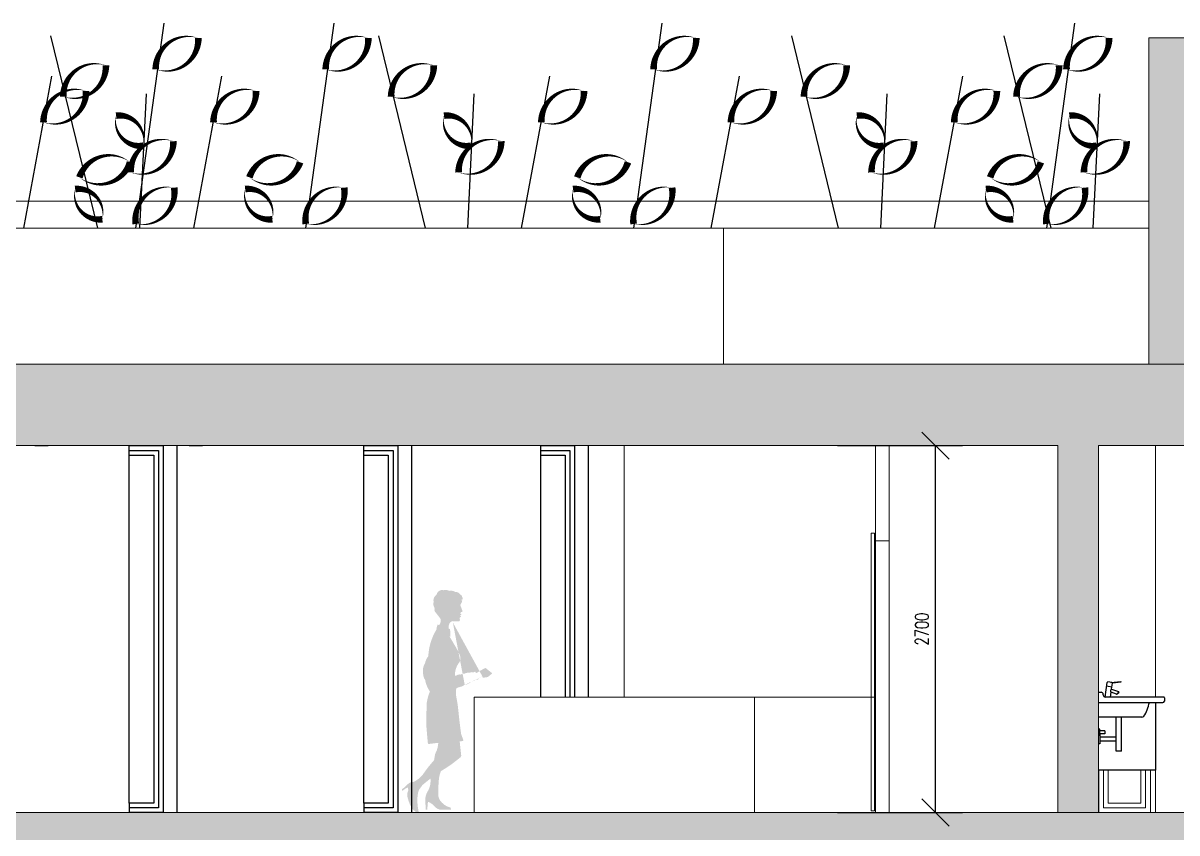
# Model space of a CAD drawing. Header units: metres. Extents: x -45 to 1930, y -347 to 488.
# Drawn here: x 235.1 to 243.59, y -138 to -132.04 of the extents above; entities that cross this region are included whole.
import ezdxf

# ---------------------------------------------------------------- set-up
doc = ezdxf.new("R2010")
doc.units = ezdxf.units.M
doc.header["$PDMODE"] = 3
for name, color, linetype in [('2 lidi', 4, 'Continuous'), ('JIKA-2D', 251, 'Continuous'), ('koty', 4, 'Continuous'), ('okna', 4, 'Continuous'), ('popis', 6, 'Continuous'), ('SRAFY', 3, 'Continuous'), ('zariz.predmety', 203, 'Continuous'), ('ZARIZOVAKY', 251, 'Continuous'), ('zařízení kuchyně', 32, 'Continuous')]:
    doc.layers.add(name, color=color, linetype=linetype)
doc.styles.add('ROMANS', font='romans.shx', dxfattribs={"width": 0.7})
doc.dimstyles.new('andr', dxfattribs={"dimtxt": 0.1, "dimasz": 0.2, "dimexe": 0.2, "dimexo": 0.2, "dimgap": 0.05, "dimtad": 1, "dimlfac": 1000, "dimrnd": 10, "dimtxsty": 'Standard', "dimblk": 'OBLIQUE', "dimcen": 2.5, "dimclrd": 7, "dimclre": 7, "dimclrt": 7, "dimadec": 0, "dimazin": 0, "dimtfac": 1, "dimtmove": 0, "dimatfit": 3, "dimldrblk": 'OBLIQUE', "dimfxl": 0, "dimarcsym": 0})

# ---------------------------------------------------------------- blocks, each defined once
blk = doc.blocks.new('_OBLIQUE')
at = {"color": 0, "linetype": 'ByBlock'}
blk.add_line((-0.5, -0.5), (0.5, 0.5), dxfattribs=at)
blk = doc.blocks.new('*D45')
at = {"layer": 'Defpoints', "color": 0, "linetype": 'Continuous', "lineweight": 0}
for p in [(240.8928355327629, -135.1471851386746), (241.8130713846178, -135.1471851386746), (240.8928355327629, -137.8471851386745)]:
    blk.add_point(p, dxfattribs=at)
at = {"layer": 'koty', "color": 7, "linetype": 'Continuous', "lineweight": -2}
for p, q in [((241.0928355327629, -135.1471851386746), (242.0130713846177, -135.1471851386746)), ((241.8130713846178, -137.8471851386745), (241.8130713846178, -135.1471851386746)), ((241.0928355327629, -137.8471851386745), (242.0130713846177, -137.8471851386745))]:
    blk.add_line(p, q, dxfattribs=at)
at = {"layer": 'koty', "color": 7, "linetype": 'Continuous', "lineweight": -2, "xscale": 0.2, "yscale": 0.2, "zscale": 0.2}
for p, rotation in [((241.8130713846178, -135.1471851386746), 90), ((241.8130713846178, -137.8471851386745), 270)]:
    blk.add_blockref('_OBLIQUE', p, dxfattribs=dict(at, rotation=rotation))
at = {"layer": 'koty', "color": 7, "linetype": 'Continuous', "lineweight": 0, "insert": (241.7130713846178, -136.4971851386746), "char_height": 0.1, "attachment_point": 5, "rotation": 90.00000000000001, "style": 'ROMANS'}
blk.add_mtext('2700', dxfattribs=at)
blk = doc.blocks.new('pani')
at = {"layer": '2 lidi'}
h = blk.add_hatch(color=254, dxfattribs=at)
h.dxf.hatch_style = 1
edge = h.paths.add_edge_path()
edge.add_arc((127.7125445816153, 160.006486360353), 0.01028382336285581, 420.15738032454817, 488.8546129559471, ccw=False)
edge.add_line((127.7176620107387, 160.0154065028369), (127.7783582332915, 159.9805854652282))
edge.add_line((127.7783582332914, 159.9805854652427), (127.7809165913757, 159.9788222169402))
edge.add_line((127.7809165913903, 159.9788222169403), (127.7854209083862, 159.9906496996842))
edge.add_line((127.7854209083862, 159.9906496996842), (127.7979952238018, 159.9868658494711))
edge.add_line((127.7979952237873, 159.9868658494709), (127.7966245649777, 159.9829710239397))
edge.add_arc((127.8113428024709, 159.9589328465416), 0.02818617547550026, 417.0679477813011, 481.47854875566, ccw=False)
edge.add_arc((127.8363472909044, 159.9319305097278), 0.05157620989337796, 418.01845477445363, 460.8190267398489, ccw=False)
edge.add_arc((127.871144863932, 159.935382854572), 0.04098401266637072, 416.40835059919965, 460.5166247991097, ccw=False)
edge.add_arc((127.9003467302377, 159.921918736599), 0.04804920557306866, 414.82660982852707, 457.80675219803874, ccw=False)
edge.add_arc((127.9334381769306, 159.9286379835297), 0.03300362912025683, 446.1076731388703, 459.43910268659516, ccw=False)
edge.add_ellipse((127.7831855234944, 159.9657042891761), major_axis=(4.767710159800002e-05, 0.1525491429022624), ratio=1, start_angle=268.4632272824393, end_angle=308.6852796007429)
edge.add_arc((127.9532235915376, 160.0890425072795), 0.05813163758922323, 158.3411392252194, 208.8232437894766, ccw=False)
edge.add_arc((128.2829918898679, 159.9580859601261), 0.4129509547384177, 509.84542816480837, 518.3411392252195, ccw=False)
edge.add_line((127.9259242002318, 160.1655254839354), (127.9772467674251, 160.2525012987063))
edge.add_line((127.977246767425, 160.2525012987063), (127.9695921220429, 160.2480359007918))
edge.add_line((127.9695921220575, 160.248035900792), (127.9713334645223, 160.3049558509132))
edge.add_line((127.9713334645369, 160.3049558509133), (127.9824033739032, 160.3065349386819))
edge.add_ellipse((127.9104880512265, 160.3144045131663), major_axis=(2.261029787446845e-05, 0.07234461504387459), ratio=1, start_angle=263.772972551509, end_angle=295.7567999352441)
edge.add_ellipse((127.9486275211316, 160.332397355421), major_axis=(9.431580590946066e-06, 0.03017757974244791), ratio=1, start_angle=-63.56876440195146, end_angle=-8.161781600616386)
edge.add_line((127.952921128489, 160.3622679319721), (127.9347493195701, 160.3610876902709))
edge.add_line((127.9347493195701, 160.3610876902709), (127.9153356416653, 160.3601461024701))
edge.add_line((127.9153356416653, 160.3601461024701), (127.9069196591664, 160.3608973631059))
edge.add_arc((127.9071906641746, 160.3639332913511), 0.003047999999882433, 242.03189565388118, 264.8989584059329, ccw=False)
edge.add_arc((127.9117950895971, 160.372604597898), 0.01286595756202403, 154.4370695807236, 242.0318956641819, ccw=False)
edge.add_ellipse((127.8903964518783, 160.3828772629093), major_axis=(3.39749671388752e-06, 0.01087073656630446), ratio=1, start_angle=244.2782288700299, end_angle=336.0300320934197)
edge.add_arc((127.8964540052171, 160.3980589986879), 0.005499525912215009, 218.4689438560781, 252.67045776487112, ccw=False)
edge.add_arc((127.8928329588443, 160.3970012995128), 0.002460705699389315, 112.5014554965395, 253.84200358566181, ccw=False)
edge.add_arc((127.9264550873292, 160.2877434212374), 0.116764206714937, 464.8255324046633, 467.2183602702706, ccw=False)
edge.add_ellipse((127.8864968013957, 160.4033759745351), major_axis=(3.266270599556832e-06, 0.01045086139359943), ratio=1, start_angle=254.730471834477, end_angle=298.4703152205136)
edge.add_ellipse((127.899334935775, 160.3936846345123), major_axis=(4.724786550842821e-06, 0.0151175745707964), ratio=1, start_angle=13.98793659864376, end_angle=18.38585519343384)
edge.add_arc((127.8927974465022, 160.4180499401981), 0.01017373547148671, 239.76627202114992, 280.0401234973605, ccw=False)
edge.add_arc((127.8923289021347, 160.4077490267882), 0.004893361121689614, 459.3217845640042, 522.0136342203881, ccw=False)
edge.add_ellipse((127.8850298147556, 160.4213260967814), major_axis=(3.407464731492455e-06, 0.01090263054666624), ratio=1, start_angle=216.6574919619548, end_angle=305.9071536944742)
edge.add_line((127.8938625996063, 160.4277174406202), (127.8835800853583, 160.4313722405207))
edge.add_line((127.8835800853583, 160.4313722405207), (127.8815901154271, 160.4327007120059))
edge.add_line((127.8815901154271, 160.4327007120059), (127.8799317725682, 160.4336971174532))
edge.add_line((127.8799317725683, 160.4336971174532), (127.8792688296787, 160.435357136576))
edge.add_line((127.8792688296641, 160.4353571365758), (127.8805967904553, 160.4386763453981))
edge.add_line((127.8805967904553, 160.4386763453981), (127.8958476399238, 160.4790017756807))
edge.add_ellipse((127.8929967137824, 160.4800799798012), major_axis=(9.526097348609021e-07, 0.003047999851137721), ratio=1, start_angle=249.3015727408036, end_angle=295.7861349120419)
edge.add_line((127.8957416206016, 160.4814050422783), (127.8902364484189, 160.4928091722846))
edge.add_ellipse((127.8012707534687, 160.4435278917216), major_axis=(3.178590939687923e-05, 0.1017031881624786), ratio=1, start_angle=-60.99845622198116, end_angle=-55.3296565672393)
edge.add_arc((127.9209822880197, 160.507862464376), 0.03663129635522555, 135.7257132444281, 190.2311754233157, ccw=False)
edge.add_ellipse((127.9352949870627, 160.4907022437285), major_axis=(1.840945125420034e-05, 0.05890345503399997), ratio=1, start_angle=43.51048625090534, end_angle=79.39821367104585)
edge.add_arc((127.9203550746537, 160.4991053868045), 0.04302458552665595, 511.6027414891749, 536.7327350482561, ccw=False)
edge.add_arc((127.8933479677804, 160.5288025782637), 0.01424106275010295, 159.227078187775, 220.4293366739411, ccw=False)
edge.add_line((127.8800326681541, 160.5338533864964), (127.8858349975386, 160.5502037836536))
edge.add_arc((127.9079354442382, 160.5279952232405), 0.03133129266364829, 472.9551379745943, 494.8601989201875, ccw=False)
edge.add_arc((127.9313178536703, 160.5368152896754), 0.04084976593513885, 444.49428659019543, 510.637321579843, ccw=False)
edge.add_arc((127.9649171513036, 160.5342694365348), 0.05241907521711254, 436.085596237834, 484.4860422774348, ccw=False)
edge.add_arc((128.0033833795227, 160.5413794793416), 0.05083968654026313, 432.8599268776603, 480.5756481870353, ccw=False)
edge.add_arc((128.0294055558131, 160.5496798265286), 0.04176669762452144, 371.59104919378694, 465.3258436312751, ccw=False)
edge.add_arc((128.042105257299, 160.5144281157976), 0.05196989680119713, 345.98163214273836, 417.1177074126011, ccw=False)
edge.add_arc((128.0574710586558, 160.4880779069111), 0.03766062098689137, 323.40085217692985, 381.43252356793823, ccw=False)
edge.add_arc((128.0285397621681, 160.4689419208247), 0.05925918435281793, 344.0111078675035, 356.79048428046303, ccw=False)
edge.add_arc((128.0655634108398, 160.444918188858), 0.0213782256404927, 328.47350699599156, 381.1133237976593, ccw=False)
edge.add_line((128.0837861777881, 160.4337396694219), (128.0510523455659, 160.3917328831945))
edge.add_ellipse((128.0735056506902, 160.3657333977667), major_axis=(1.07365290223593e-05, 0.03435293348819848), ratio=1, start_angle=40.83198619235218, end_angle=119.7331008917196)
edge.add_ellipse((128.0759369014176, 160.3562200870568), major_axis=(1.035443201485359e-05, 0.03313036397271098), ratio=1, start_angle=103.128597525191, end_angle=135.8095853943575)
edge.add_line((128.0528361172773, 160.3324719314291), (128.0623881329808, 160.3386129619096))
edge.add_line((128.0623881329809, 160.3386129618951), (128.0725430769628, 160.308093154467))
edge.add_line((128.0725430769628, 160.308093154467), (128.0687599614733, 160.3058862441331))
edge.add_arc((127.7165821392304, 160.0851644580096), 0.4156288312402539, 362.72738954519116, 392.076767465641, ccw=False)
edge.add_arc((128.0230277925261, 160.0220027199874), 0.1367379151637393, 372.2555414471916, 397.34078713459166, ccw=False)
edge.add_arc((128.0922561712336, 160.0069480302932), 0.07803577091989843, 366.01673463235653, 394.39351339598124, ccw=False)
edge.add_arc((128.0853082556427, 160.0008923427092), 0.08574375424968082, 350.4076005597608, 369.5565854519064, ccw=False)
edge.add_arc((128.0797448780431, 159.9791277865041), 0.09041790633793888, 326.33456072066906, 364.7430362013368, ccw=False)
edge.add_arc((127.9454976138095, 159.9666473885404), 0.212855870804186, 324.9985449311098, 349.8140676344604, ccw=False)
edge.add_arc((127.8268749620082, 159.7180990259224), 0.3191059606072086, 364.7558608529726, 383.34573302973877, ccw=False)
edge.add_arc((128.1038370944406, 159.7418344522894), 0.04113529345167623, 360.1485611448183, 363.7937174724356, ccw=False)
edge.add_line((128.1449722496099, 159.7419411110992), (128.1453837797029, 159.5832260930891))
edge.add_line((128.1453837797031, 159.5832260930746), (128.1398469220341, 159.5159103313543))
edge.add_line((128.1398469220341, 159.5159103313543), (128.134829923805, 159.4639634335262))
edge.add_arc((128.1285348205488, 159.4647966051702), 0.006350000000000562, 259.13489172980417, 352.46058876184054, ccw=False)
edge.add_line((128.1273378619451, 159.4585604372637), (128.0762029847299, 159.4649299974234))
edge.add_line((128.07620298473, 159.4649299974234), (128.0583345198666, 159.4661850941679))
edge.add_line((128.0583345198665, 159.4661850941824), (128.061894994264, 159.4383550933286))
edge.add_line((128.0618949942641, 159.4383550933286), (128.0685671754691, 159.4137697506342))
edge.add_line((128.0685671754692, 159.4137697506197), (128.0820952296431, 159.3828246990021))
edge.add_line((128.0820952296284, 159.3828246990165), (128.0893428152937, 159.3394229575684))
edge.add_arc((127.982602051, 159.2502488755286), 0.1390884886231232, 395.7851858075937, 399.87628238618254, ccw=False)
edge.add_arc((127.4951451579513, 158.7857361178429), 0.8113515537163977, 394.19771917250023, 402.28040332917396, ccw=False)
edge.add_ellipse((128.3112410741125, 159.3403068395917), major_axis=(5.480022221890836e-05, 0.1753405020471864), ratio=1, start_angle=124.2156261666667, end_angle=157.6726714494516)
edge.add_arc((128.2458160651454, 159.126034000767), 0.05211335945743379, 402.273187143879, 451.36023656277763, ccw=False)
edge.add_ellipse((128.4444320003529, 159.3065907644119), major_axis=(6.760346029346653e-05, 0.2163061423479677), ratio=1, start_angle=132.2910941380454, end_angle=146.726391685159)
edge.add_line((128.3257017605145, 159.1257829052634), (128.3238881857697, 159.1135207881462))
edge.add_line((128.3238881857552, 159.113520788146), (128.3084451631888, 159.1241359075377))
edge.add_line((128.3084451631887, 159.1241359075377), (128.3039736298048, 159.1282621471314))
edge.add_line((128.3039736298049, 159.1282621471314), (128.2858785519879, 159.1376939904929))
edge.add_line((128.2858785519879, 159.1376939904929), (128.2819549344195, 159.1360635112799))
edge.add_line((128.2819549344194, 159.1360635112799), (128.2805410414433, 159.129491552874))
edge.add_line((128.2805410414286, 159.1294915528884), (128.278794080307, 159.1181777955612))
edge.add_line((128.278794080307, 159.1181777955612), (128.2856662212047, 159.0980977957829))
edge.add_line((128.2856662212049, 159.0980977957684), (128.286976900491, 159.0760858404416))
edge.add_line((128.2869769004763, 159.076085840456), (128.2792262925046, 159.0470860476672))
edge.add_line((128.2792262925045, 159.0470860476672), (128.2672856124421, 159.0126623365342))
edge.add_line((128.2672856124421, 159.0126623365342), (128.2478307653736, 158.9797194659109))
edge.add_line((128.2478307653734, 158.9797194659255), (128.2183520266918, 158.9531989150192))
edge.add_line((128.2183520267066, 158.9531989150048), (128.2066477876098, 158.9492558371703))
edge.add_line((128.2066477875952, 158.9492558371701), (128.2029240108966, 158.9504704373126))
edge.add_line((128.202924010911, 158.9504704373274), (128.2041896698551, 158.9684892732368))
edge.add_line((128.2041896698551, 158.9684892732368), (128.2103115371808, 159.0014156253475))
edge.add_line((128.2103115371809, 159.001415625333), (128.2130943028058, 159.0545903333667))
edge.add_line((128.2130943028057, 159.0545903333812), (128.2075635378724, 159.0978655645165))
edge.add_line((128.2075635378871, 159.0978655645021), (128.1997529028023, 159.1222401600332))
edge.add_line((128.1997529028023, 159.1222401600332), (128.1736564524132, 159.1574295552277))
edge.add_line((128.1736564524132, 159.1574295552277), (128.13847251512, 159.1858330059042))
edge.add_line((128.13847251512, 159.1858330059042), (128.1159731708734, 159.2039857304917))
edge.add_ellipse((128.2682100498716, 159.1873434079397), major_axis=(4.786296198834154e-05, 0.1531438276103477), ratio=1, start_angle=83.77918592412509, end_angle=120.9883381173614)
edge.add_arc((128.0284242506485, 159.0434339361924), 0.1265116057038329, 357.8360208435755, 390.97043112319506, ccw=False)
edge.add_ellipse((128.7766190050349, 158.9675679743403), major_axis=(0.0001955925514645735, 0.6258240346816508), ratio=1, start_angle=83.49545622933275, end_angle=89.3577375330603)
edge.add_line((128.1508364813744, 158.9747786414744), (128.1396420539066, 158.9746321865877))
edge.add_line((128.1396420539067, 158.9746321865732), (128.1350277061706, 159.0276594353663))
edge.add_ellipse((128.1306521357947, 159.0280070510249), major_axis=(1.371832018897022e-06, 0.004389356560580007), ratio=1, start_angle=265.4756041301545, end_angle=386.9949361400867)
edge.add_ellipse((128.1988049001253, 158.8941170455751), major_axis=(4.832648715747855e-05, 0.1546269372142362), ratio=1, start_angle=26.99493614008674, end_angle=48.31789460879737)
edge.add_arc((128.0317003538676, 159.0430018301874), 0.06918236798137159, 276.77486161330796, 318.29998761463094, ccw=False)
edge.add_line((128.0398616799009, 158.9743025376491), (127.9644905558575, 158.9741470312433))
edge.add_line((127.9644905558721, 158.9741470312434), (127.96769602981, 158.9908079820544))
edge.add_ellipse((127.9447068779287, 159.1052586295324), major_axis=(3.648441442148625e-05, 0.1167366715413367), ratio=1, start_angle=191.3754970598137, end_angle=226.3235654547076)
edge.add_ellipse((127.9790508794839, 159.08626899549), major_axis=(2.482097396939064e-05, 0.07941796330145921), ratio=1, start_angle=219.0935125914507, end_angle=272.1836806674058)
edge.add_ellipse((127.3399873211286, 159.1085215244832), major_axis=(0.000224614212157791, 0.7186826463833345), ratio=1, start_angle=268.4829492313571, end_angle=275.6522754542194)
edge.add_ellipse((127.8360106376219, 159.1764834917612), major_axis=(6.850869878427165e-05, 0.2192025716875426), ratio=1, start_angle=-89.30295255477233, end_angle=-68.11093008585826)
edge.add_line((128.0394358646617, 159.2581410029335), (127.996667530766, 159.2847501993339))
edge.add_arc((128.6139196248974, 160.2306047132516), 1.129442742776673, 234.2600633318144, 236.87206709382582, ccw=False)
edge.add_line((127.9542040849187, 159.3138624836609), (127.8950979841812, 159.3604663960796))
edge.add_arc((127.9042669858275, 159.3720951179294), 0.01480870564250669, 173.7381535170441, 231.7449667642247, ccw=False)
edge.add_line((127.8895466317703, 159.3737103390494), (127.9009843522491, 159.4779482622338))
edge.add_line((127.9009843522491, 159.4779482622338), (127.879911739804, 159.4796737022951))
edge.add_arc((127.8804299479309, 159.4860025221008), 0.006350000000001204, 160.0299278343041, 265.31902449704654, ccw=False)
edge.add_line((127.8744617661774, 159.4881712329024), (127.8902968651639, 159.5317486196949))
edge.add_line((127.8902968651786, 159.5317486196805), (127.9021196187992, 159.6220875768831))
edge.add_line((127.9021196187847, 159.6220875768829), (127.9020852005659, 159.6226373656715))
edge.add_line((127.9020852005658, 159.6226373656715), (127.9154507557457, 159.7471094197007))
edge.add_line((127.9154507557457, 159.7471094197007), (127.9287509221187, 159.823381292872))
edge.add_line((127.9287509221187, 159.823381292872), (127.9263825536266, 159.8675091165634))
edge.add_arc((127.9545999935078, 159.9346114529635), 0.07279386967657109, 235.0165641503065, 247.1925880541017, ccw=False)
edge.add_arc((127.9276354881584, 159.9867486213552), 0.1127502323811959, 235.796702644434, 262.47219632415835, ccw=False)
edge.add_arc((127.8785457332291, 159.9866083463191), 0.09419989882836, 227.2097953127797, 261.27422402666645, ccw=False)
edge.add_arc((127.8257552703845, 159.9880953236745), 0.07149803490939582, 229.4789134838832, 260.98680299462166, ccw=False)
edge.add_line((127.7793010054635, 159.9337448842468), (127.7775843767935, 159.9295593409506))
edge.add_line((127.7775843767936, 159.9295593409506), (127.7643309444526, 159.9352714515504))
edge.add_line((127.7643309444527, 159.9352714515358), (127.7667678833286, 159.9416703911764))
edge.add_line((127.7667678833429, 159.9416703911911), (127.7344071048295, 159.9540576331064))
edge.add_line((127.7344071048296, 159.9540576331064), (127.7304781724453, 159.9473962147257))
edge.add_arc((127.7279270972523, 159.9489008495316), 0.002961741128500069, 261.05338379827754, 329.46771856180015, ccw=False)
edge.add_line((127.7274665046204, 159.9459751419334), (127.6933495867054, 159.9513461507566))
edge.add_line((127.6933495867055, 159.9513461507566), (127.6640421879898, 159.9760920488185))
edge.add_arc((127.6659529306052, 159.9783550055208), 0.002961741128501487, 128.8546129559471, 229.8237013657089, ccw=False)
edge.add_line((127.6640948930652, 159.9806614328427), (127.7060930623308, 160.0144947885323))
edge = h.paths.add_edge_path(flags=16)
edge.add_arc((128.1346859587969, 159.7428794037193), 0.01028382336285175, 360.1485611448183, 363.6714558781501, ccw=False)
edge.add_arc((128.1346859587969, 159.7428794037193), 0.01028382336285175, 360.1485611448183, 363.67145587815)
edge = h.paths.add_edge_path(flags=17)
edge.add_arc((128.1244029945704, 159.7425347255257), 0.0205676467257035, 360.1485611448183, 363.7108327839449, ccw=False)
edge.add_arc((128.1244029945704, 159.7425347255257), 0.0205676467257035, 360.1485611448183, 363.7108327839449)
edge = h.paths.add_edge_path(flags=16)
edge.add_arc((127.9276354881584, 159.9867486213552), 0.1127502323811998, 235.5357133074828, 235.796702644434, ccw=False)
edge.add_line((127.7344071048296, 159.9540576331064), (127.7330717515118, 159.9545687872025))
edge.add_line((127.956530631155, 160.3625023657362), (127.9529211285036, 160.3622679319723))

msp = doc.modelspace()

# ---------------------------------------------------------------- hatches: boundary and pattern name
at = {"layer": 'SRAFY', "linetype": 'Continuous', "lineweight": 0}
h = msp.add_hatch(color=256, dxfattribs=at)
h.paths.add_polyline_path([(247.3824388860663, -132.4479029942182), (247.2824388860663, -132.4479029942182), (247.2824388860664, -134.5471851386745), (246.0757296241488, -134.5471851386745), (246.0757296241488, -132.4479029942182), (245.9757296241489, -132.4479029942182), (245.9757296241488, -134.5471851386745), (243.6824388860661, -134.5471851386745), (243.3824388860661, -134.5471851386745), (233.7045007432287, -134.5471851386746), (233.7045007432287, -133.3471851386745), (233.6731946913038, -133.3471851386745, -0.1936035330317228), (233.6941434925639, -133.4817142782273, -0.3746572996748415), (233.4957499294355, -133.3471851386745), (233.2545007432287, -133.3471851386745), (233.2545007432287, -137.8471851386745), (233.7045007432287, -137.8471851386746), (233.7045007432287, -135.1471851386746), (242.712438886067, -135.1471851386746), (242.712438886067, -137.8471851386746), (243.0124388860671, -137.8471851386746), (243.0124388860671, -137.5356411730735), (243.0124388860671, -135.1471851386746), (244.4824388860663, -135.1471851386746), (244.4824388860663, -137.8471851386746), (244.5824388860663, -137.8471851386746), (244.5824388860663, -135.1471851386746), (245.6324388860663, -135.1471851386746), (245.6324388860663, -137.8471851386746), (245.7324388860663, -137.8471851386745), (245.7324388860663, -135.1471851386746), (248.532438886066, -135.1471851386746), (248.532438886066, -135.0236557269089), (247.3824388860663, -135.0236557269088), (247.3824388860664, -134.5471851386746)])
h.paths.add_polyline_path([(251.8326544903475, -132.1471851386745), (248.170674249828, -132.1479029942182), (243.3824388860661, -132.1471851386745), (243.3824388860661, -134.5471851386746), (243.6824388860661, -134.5471851386746), (243.6824388860662, -132.4479029942184), (245.9757296241488, -132.4479029942184), (247.720674249828, -132.4479029942182), (251.3824388860662, -132.4479029942183), (251.3824388860662, -133.2479029942182), (251.3824388860662, -135.1471851386746), (259.2292407009107, -135.1471851386745), (259.2292407009107, -134.5471851386745), (251.8326544903475, -134.5471851386745)])
h.paths.add_polyline_path([(251.3824388860662, -135.1471851386746), (251.3824388860663, -138.1471851386745), (251.3824388860662, -140.8471851386745), (251.3824388860662, -141.1471851386745), (259.2292407009108, -141.1471851386745), (259.2292407009108, -140.8471851386745), (251.6824388860663, -140.8471851386745), (251.6824388860662, -138.1471851386746), (259.2292407009108, -138.1471851386746), (259.2292407009108, -138.0471851386745), (259.2292407009107, -137.8471851386745), (251.6824388860663, -137.8471851386745), (251.6824388860663, -135.1471851386746)])
msp.add_hatch(color=256, dxfattribs=at).paths.add_polyline_path([(233.7045007432287, -137.8471851386746), (233.2545007432287, -137.8471851386745), (233.2545007432287, -141.1471851386746), (240.2545007432287, -141.1471851386746), (244.2870070285819, -141.1471851386746), (244.2870070285819, -141.5971851386745), (244.3870070285819, -141.5971851386745), (244.3870070285819, -141.1471851386746), (247.2824388860663, -141.1471851386746), (247.2824388860663, -141.5971851386745), (247.3824388860663, -141.5971851386745), (247.3824388860663, -141.1471851386745), (248.5324388860662, -141.1471851386746), (248.5324388860662, -141.0117358977695), (247.3824388860663, -141.0117358977695), (247.3824388860663, -140.8471851386745), (247.0824388860665, -140.8471851386745), (245.7324388860662, -140.8471851386745), (245.6324388860663, -140.8471851386745), (244.5824388860663, -140.8471851386745), (244.4824388860662, -140.8471851386745), (243.0124388860671, -140.8471851386746), (242.7124388860671, -140.8471851386745), (233.7045007432287, -140.8471851386746), (233.7045007432287, -138.1471851386745), (241.3724388860664, -138.1471851386746), (241.3724388860664, -138.7971851386745), (241.4724388860663, -138.7971851386745), (241.4724388860663, -138.1471851386746), (242.7124388860671, -138.1471851386746), (242.712438886067, -140.8471851386745), (243.0124388860671, -140.8471851386746), (243.0124388860671, -140.5356411730735), (243.0124388860671, -138.1471851386746), (243.394886451163, -138.1471851386745), (244.4824388860662, -138.1471851386746), (244.4824388860663, -140.8471851386746), (244.5824388860662, -140.8471851386745), (244.5824388860663, -138.1471851386746), (245.6324388860663, -138.1471851386745), (245.6324388860663, -140.8471851386745), (245.7324388860663, -140.8471851386746), (245.7324388860663, -138.1471851386746), (247.0824388860664, -138.1471851386745), (247.0824388860664, -140.8471851386745), (247.3824388860663, -140.8471851386745), (247.3824388860663, -138.1471851386745), (248.532438886066, -138.1471851386745), (248.532438886066, -138.023655726909), (248.257438886066, -138.0236557269089), (247.3824388860663, -138.0236557269089), (247.3824388860663, -137.8471851386745), (246.2231009748459, -137.8471851386746), (246.1955972756159, -137.9471851386745), (246.1680935763859, -137.8471851386745), (245.7324388860663, -137.8471851386746), (245.6324388860663, -137.8471851386746), (244.5824388860663, -137.8471851386746), (244.4824388860663, -137.8471851386746), (243.0124388860671, -137.8471851386746), (242.7124388860671, -137.8471851386746)])

# ---------------------------------------------------------------- linework, layer by layer
at = {"linetype": 'Continuous', "lineweight": 0}
for p, q in [((243.6824388860661, -134.5471851386745), (243.3824388860661, -134.5471851386745)), ((241.3724388860663, -136.9971851386746), (238.4189812889001, -136.9971851386746)), ((238.4189812889002, -136.9971851386746), (238.4189812889002, -137.8471851386746)), ((240.4824296077518, -137.8471851386746), (240.4824296077518, -136.9971851386746)), ((240.4824296077518, -136.9971851386746), (240.4824296077518, -137.8471851386746)), ((243.0148864511629, -137.8471851386746), (242.7124388860671, -137.8471851386746))]:
    msp.add_line(p, q, dxfattribs=at)
msp.add_lwpolyline([(241.3644582046564, -135.7913411228512), (241.3644582046564, -137.834411904039), (241.3396223480011, -137.834411904039), (241.3396223480011, -135.7913411228512)], close=True, dxfattribs=at)
at = {"layer": 'JIKA-2D', "linetype": 'ByBlock'}
for p, q in [((243.0608341529266, -136.9970990526997), (243.0760866428441, -136.8907808974979)), ((243.1109925277888, -136.9235132242626), (243.0723629396881, -136.9179713918079)), ((243.1104769373419, -136.8906633669365), (243.0817460058603, -136.886541603895)), ((243.1040683367769, -136.8897439838329), (243.1781518863068, -136.8819088477763)), ((243.1085113302751, -136.939574264356), (243.1147162309448, -136.8963227299526)), ((243.1085113302751, -136.939574264356), (243.1599418999785, -136.9569845546854)), ((243.1788719293567, -136.8887170696849), (243.1147884540086, -136.895387001264)), ((243.1788719293567, -136.8887170696849), (243.1781518863068, -136.8819088477763)), ((243.012438886067, -136.9621851386746), (243.032438886067, -136.9621851386746)), ((243.012438886067, -137.0371851386746), (243.487438886067, -137.0371851386746)), ((243.047438886067, -136.9821851386746), (243.047438886067, -136.9771851386746)), ((243.492438886067, -136.9971851386746), (243.062438886067, -136.9971851386746)), ((243.1002464269008, -136.9971851386746), (243.1052203194811, -136.9625144005738)), ((243.1455794763969, -136.9756586475303), (243.1052203194811, -136.9625144005738)), ((243.1609819585266, -136.9610431847238), (243.1481953312913, -136.9749721716433)), ((243.1511376269076, -136.9771724657684), (243.1481953312913, -136.9749721716433)), ((243.163924254143, -136.963243478849), (243.1511376269076, -136.9771724657684)), ((243.163924254143, -136.963243478849), (243.1609819585266, -136.9610431847238)), ((243.497438886067, -137.0021851386746), (243.497438886067, -137.0271851386746)), ((243.3327351489466, -137.1456411730735), (243.012438886067, -137.1456411730735)), ((243.1426742771525, -137.3956411730735), (243.1426742771525, -137.1456411730735)), ((243.1826742771525, -137.3956411730735), (243.1826742771525, -137.1456411730735)), ((243.022438886067, -137.2329596053671), (243.012438886067, -137.2329596053671)), ((243.022438886067, -137.281410671982), (243.012438886067, -137.281410671982)), ((243.022438886067, -137.2721851386746), (243.022438886067, -137.2329596053671)), ((243.0584251565298, -137.2454143054848), (243.022438886067, -137.2454143054848)), ((243.0584251565298, -137.2689559718644), (243.022438886067, -137.2689559718644)), ((243.022438886067, -137.2721851386746), (243.022438886067, -137.3421851386746)), ((243.1426742771525, -137.2921851386746), (243.022438886067, -137.2921851386746)), ((243.0584251565298, -137.2454143054848), (243.0584251565298, -137.2689559718644)), ((243.022438886067, -137.3421851386746), (243.012438886067, -137.3421851386746)), ((243.1426742771525, -137.3221851386746), (243.022438886067, -137.3221851386746)), ((243.1826742771525, -137.3956411730735), (243.1426742771525, -137.3956411730735))]:
    msp.add_line(p, q, dxfattribs=at)
for centre, radius, start, end in [((243.0810359711536, -136.8914909322046), 0.005, 81.8360040238055, 171.8360040238038), ((243.1168905478726, -136.9525453853059), 0.0154421911088645, 122.8620656919776, 219.9409001451636), ((243.1097669026353, -136.895612695246), 0.005, 351.8360040238123, 81.83600402380885), ((243.032438886067, -136.9771851386746), 0.015, 0, 90), ((243.062438886067, -136.9821851386746), 0.015, 180, 270), ((243.1463536575274, -136.9732815392919), 0.0025, 251.9605079448759, 317.4484760288301), ((243.1591402847628, -136.9593525523725), 0.0025, 317.4484760288256, 71.29799806149764), ((243.487438886067, -137.0271851386746), 0.01, 270, 0), ((243.492438886067, -137.0021851386746), 0.005, 0, 90)]:
    msp.add_arc(centre, radius, start, end, dxfattribs=at)
at = {"layer": 'okna', "linetype": 'Continuous', "lineweight": 0}
for p, q in [((241.3724388860664, -135.8471851386746), (241.3724388860664, -137.8471851386746)), ((241.4724388860663, -135.8471851386745), (241.4724388860663, -137.8471851386746))]:
    msp.add_line(p, q, dxfattribs=at)
at = {"layer": 'popis', "linetype": 'Continuous', "lineweight": 0}
for p, q in [((239.5235477095644, -135.1471851386746), (239.5235477095644, -136.9971851386746)), ((241.3724388860664, -135.1471851386746), (241.3724388860663, -137.8471851386746)), ((241.4724388860662, -135.1471851386746), (241.4724388860663, -137.8471851386746))]:
    msp.add_line(p, q, dxfattribs=at)
at = {"layer": 'SRAFY', "linetype": 'Continuous', "lineweight": 0}
for p, q in [((248.170674249828, -132.1479029942182), (243.3824388860662, -132.1471851386744)), ((243.3824388860661, -132.1471851386744), (243.3824388860661, -134.5471851386745)), ((233.7045007432287, -134.5471851386746), (243.3824388860662, -134.5471851386745)), ((233.7045007432287, -135.1471851386746), (242.712438886067, -135.1471851386746)), ((242.712438886067, -135.1471851386746), (242.7124388860671, -137.8471851386746)), ((243.0124388860671, -135.1471851386746), (243.0124388860671, -137.8471851386746)), ((243.0124388860671, -135.1471851386746), (244.4824388860663, -135.1471851386746)), ((243.4324388860663, -136.9971851386746), (243.4324388860663, -135.1471851386746)), ((241.4724388860663, -135.8471851386745), (241.3724388860662, -135.8471851386745)), ((243.4324388860663, -137.8471851386746), (243.4324388860663, -137.0371851386746)), ((243.0124388860671, -137.5356411730735), (243.0124388860671, -137.8471851386746)), ((243.4324388860663, -137.8471851386747), (243.4324388860663, -137.5356411730735)), ((233.7045007432287, -137.8471851386746), (242.712438886067, -137.8471851386746)), ((243.0124388860671, -137.8471851386746), (244.4824388860663, -137.8471851386746))]:
    msp.add_line(p, q, dxfattribs=at)
at = {"layer": 'zariz.predmety', "color": 253, "linetype": 'Continuous', "ltscale": 0.001}
for p, q in [((235.9296813918623, -133.5471851386745), (236.137759168151, -132.0378037791139)), ((237.1806994392406, -133.5471851386745), (237.3887772155293, -132.0378037791139)), ((239.5933788033805, -133.5471851386745), (239.8014565796691, -132.0378037791139)), ((242.6315678917612, -133.5471851386745), (242.8396456680499, -132.0378037791139)), ((235.6487691322382, -133.5471851386745), (235.3046046753456, -132.131051230794)), ((238.0614484963781, -133.5471851386745), (237.7172840394854, -132.131051230794)), ((241.0996375847588, -133.5471851386745), (240.7554731278661, -132.131051230794)), ((242.6634125959116, -133.5471851386745), (242.3192481390189, -132.131051230794)), ((235.103654534258, -133.5471851386745), (235.3117323105467, -132.4274534168969)), ((236.3546725816362, -133.5471851386745), (236.5627503579249, -132.4274534168969)), ((238.7673519457761, -133.5471851386745), (238.9754297220648, -132.4274534168969)), ((240.1628124804966, -133.5471851386745), (240.3708902567853, -132.4274534168969)), ((241.8055410341568, -133.5471851386745), (242.0136188104455, -132.4274534168969)), ((235.9591402749124, -133.5471851386745), (236.0069634857247, -132.5588963907969)), ((238.3718196390523, -133.5471851386745), (238.4196428498645, -132.5588963907969)), ((241.410008727433, -133.5471851386745), (241.4578319382452, -132.5588963907969)), ((242.9737837385857, -133.5471851386745), (243.021606949398, -132.5588963907969)), ((235.1849238922185, -135.1471851386745), (235.2849238922185, -135.1471851386745)), ((235.8810221965324, -135.2171851386745), (235.8810221965324, -135.1471851386745)), ((236.1304044047564, -135.1471851386745), (236.1304044047563, -137.8471851386745)), ((236.2304044047564, -135.1471851386745), (236.2304044047563, -137.8471851386745)), ((236.3205102326577, -135.1471851386745), (236.4205102326577, -135.1471851386745)), ((237.6071399223898, -135.2171851386745), (237.6071399223898, -135.1471851386745)), ((237.8565221306138, -135.1471851386745), (237.8565221306138, -137.8471851386745)), ((237.9565221306138, -135.1471851386745), (237.9565221306138, -137.8471851386745)), ((238.9080391223712, -135.2171851386746), (238.9080391223712, -135.1471851386746)), ((239.1574213305952, -135.1471851386746), (239.1574213305951, -136.9971851386746)), ((239.2574213305952, -135.1471851386746), (239.2574213305951, -136.9971851386746)), ((235.8810221965324, -137.7771851386745), (235.8810221965324, -137.8471851386745)), ((237.6071399223898, -137.7771851386745), (237.6071399223898, -137.8471851386745))]:
    msp.add_line(p, q, dxfattribs=at)
for points in [[(236.3891391223889, -132.1482286689107, 0, 0, 0.5205670505517462), (236.3891391223889, -132.1482286689107, 0, 0.05, 0.5205670505517462), (236.075398324735, -132.3781731544303, 0, 0.05, 0.5205670505517462), (236.3891391223889, -132.1482286689107, 0.05, 0.05, 0)], [(237.6401571697672, -132.1482286689107, 0, 0, 0.5205670505517462), (237.6401571697672, -132.1482286689107, 0, 0.05, 0.5205670505517462), (237.3264163721133, -132.3781731544303, 0, 0.05, 0.5205670505517462), (237.6401571697672, -132.1482286689107, 0.05, 0.05, 0)], [(240.0528365339071, -132.1482286689107, 0, 0, 0.5205670505517462), (240.0528365339071, -132.1482286689107, 0, 0.05, 0.5205670505517462), (239.7390957362531, -132.3781731544303, 0, 0.05, 0.5205670505517462), (240.0528365339071, -132.1482286689107, 0.05, 0.05, 0)], [(243.0910256222878, -132.1482286689107, 0, 0, 0.5205670505517462), (243.0910256222878, -132.1482286689107, 0, 0.05, 0.5205670505517462), (242.7772848246339, -132.3781731544303, 0, 0.05, 0.5205670505517462), (243.0910256222878, -132.1482286689107, 0.05, 0.05, 0)], [(235.7088382221449, -132.3491624437956, 0, 0, 0.5205670505517462), (235.7088382221449, -132.3491624437956, 0, 0.05, 0.5205670505517462), (235.395097424491, -132.5791069293152, 0, 0.05, 0.5205670505517462), (235.7088382221449, -132.3491624437956, 0.05, 0.05, 0)], [(238.1215175862848, -132.3491624437956, 0, 0, 0.5205670505517462), (238.1215175862848, -132.3491624437956, 0, 0.05, 0.5205670505517462), (237.8077767886309, -132.5791069293152, 0, 0.05, 0.5205670505517462), (238.1215175862848, -132.3491624437956, 0.05, 0.05, 0)], [(241.1597066746655, -132.3491624437956, 0, 0, 0.5205670505517462), (241.1597066746655, -132.3491624437956, 0, 0.05, 0.5205670505517462), (240.8459658770116, -132.5791069293152, 0, 0.05, 0.5205670505517462), (241.1597066746655, -132.3491624437956, 0.05, 0.05, 0)], [(242.7234816858183, -132.3491624437956, 0, 0, 0.5205670505517462), (242.7234816858183, -132.3491624437956, 0, 0.05, 0.5205670505517462), (242.4097408881644, -132.5791069293152, 0, 0.05, 0.5205670505517462), (242.7234816858183, -132.3491624437956, 0.05, 0.05, 0)], [(235.5631122647846, -132.5378783066938, 0, 0, 0.5205670505517462), (235.5631122647846, -132.5378783066938, 0, 0.05, 0.5205670505517462), (235.2493714671307, -132.7678227922133, 0, 0.05, 0.5205670505517462), (235.5631122647846, -132.5378783066938, 0.05, 0.05, 0)], [(236.8141303121628, -132.5378783066938, 0, 0, 0.5205670505517462), (236.8141303121628, -132.5378783066938, 0, 0.05, 0.5205670505517462), (236.5003895145089, -132.7678227922133, 0, 0.05, 0.5205670505517462), (236.8141303121628, -132.5378783066938, 0.05, 0.05, 0)], [(239.2268096763027, -132.5378783066938, 0, 0, 0.5205670505517462), (239.2268096763027, -132.5378783066938, 0, 0.05, 0.5205670505517462), (238.9130688786488, -132.7678227922133, 0, 0.05, 0.5205670505517462), (239.2268096763027, -132.5378783066938, 0.05, 0.05, 0)], [(240.6222702110232, -132.5378783066938, 0, 0, 0.5205670505517462), (240.6222702110232, -132.5378783066938, 0, 0.05, 0.5205670505517462), (240.3085294133693, -132.7678227922133, 0, 0.05, 0.5205670505517462), (240.6222702110232, -132.5378783066938, 0.05, 0.05, 0)], [(242.2649987646834, -132.5378783066938, 0, 0, 0.5205670505517462), (242.2649987646834, -132.5378783066938, 0, 0.05, 0.5205670505517462), (241.9512579670295, -132.7678227922133, 0, 0.05, 0.5205670505517462), (242.2649987646834, -132.5378783066938, 0.05, 0.05, 0)], [(235.9834542582158, -132.9410204034463, 0, 0, 0.5205670505517462), (235.9834542582158, -132.9410204034463, 0, 0.05, 0.5205670505517462), (235.7837446437713, -132.7187275271574, 0, 0.05, 0.5205670505517462), (235.9834542582158, -132.9410204034463, 0.05, 0.05, 0)], [(238.3961336223557, -132.9410204034463, 0, 0, 0.5205670505517462), (238.3961336223557, -132.9410204034463, 0, 0.05, 0.5205670505517462), (238.1964240079112, -132.7187275271574, 0, 0.05, 0.5205670505517462), (238.3961336223557, -132.9410204034463, 0.05, 0.05, 0)], [(241.4343227107364, -132.9410204034463, 0, 0, 0.5205670505517462), (241.4343227107364, -132.9410204034463, 0, 0.05, 0.5205670505517462), (241.2346130962919, -132.7187275271574, 0, 0.05, 0.5205670505517462), (241.4343227107364, -132.9410204034463, 0.05, 0.05, 0)], [(242.9980977218891, -132.9410204034463, 0, 0, 0.5205670505517462), (242.9980977218891, -132.9410204034463, 0, 0.05, 0.5205670505517462), (242.7983881074447, -132.7187275271574, 0, 0.05, 0.5205670505517462), (242.9980977218891, -132.9410204034463, 0.05, 0.05, 0)], [(236.2052278278939, -132.9070043800191, 0, 0, 0.5205670505517462), (236.2052278278939, -132.9070043800191, 0, 0.05, 0.5205670505517462), (235.8914870302399, -133.1369488655387, 0, 0.05, 0.5205670505517462), (236.2052278278939, -132.9070043800191, 0.05, 0.05, 0)], [(238.6179071920337, -132.9070043800191, 0, 0, 0.5205670505517462), (238.6179071920337, -132.9070043800191, 0, 0.05, 0.5205670505517462), (238.3041663943798, -133.1369488655387, 0, 0.05, 0.5205670505517462), (238.6179071920337, -132.9070043800191, 0.05, 0.05, 0)], [(241.6560962804144, -132.9070043800191, 0, 0, 0.5205670505517462), (241.6560962804144, -132.9070043800191, 0, 0.05, 0.5205670505517462), (241.3423554827605, -133.1369488655387, 0, 0.05, 0.5205670505517462), (241.6560962804144, -132.9070043800191, 0.05, 0.05, 0)], [(243.2198712915672, -132.9070043800191, 0, 0, 0.5205670505517462), (243.2198712915672, -132.9070043800191, 0, 0.05, 0.5205670505517462), (242.9061304939133, -133.1369488655387, 0, 0.05, 0.5205670505517462), (243.2198712915672, -132.9070043800191, 0.05, 0.05, 0)], [(235.8866553929979, -133.0624331400397, 0, 0, 0.5205670505517462), (235.8866553929979, -133.0624331400397, 0, 0.05, 0.5205670505517462), (235.5136827143999, -133.1728828357088, 0, 0.05, 0.5205670505517462), (235.8866553929979, -133.0624331400397, 0.05, 0.05, 0)], [(237.1376734403762, -133.0624331400397, 0, 0, 0.5205670505517462), (237.1376734403762, -133.0624331400397, 0, 0.05, 0.5205670505517462), (236.7647007617781, -133.1728828357088, 0, 0.05, 0.5205670505517462), (237.1376734403762, -133.0624331400397, 0.05, 0.05, 0)], [(239.5503528045161, -133.0624331400397, 0, 0, 0.5205670505517462), (239.5503528045161, -133.0624331400397, 0, 0.05, 0.5205670505517462), (239.177380125918, -133.1728828357088, 0, 0.05, 0.5205670505517462), (239.5503528045161, -133.0624331400397, 0.05, 0.05, 0)], [(242.5885418928968, -133.0624331400397, 0, 0, 0.5205670505517462), (242.5885418928968, -133.0624331400397, 0, 0.05, 0.5205670505517462), (242.2155692142987, -133.1728828357088, 0, 0.05, 0.5205670505517462), (242.5885418928968, -133.0624331400397, 0.05, 0.05, 0)], [(235.6823699796589, -133.4817142782272, 0, 0, 0.5205670505517462), (235.6823699796589, -133.4817142782272, 0, 0.05, 0.5205670505517462), (235.4826603652145, -133.2594214019383, 0, 0.05, 0.5205670505517462), (235.6823699796589, -133.4817142782272, 0.05, 0.05, 0)], [(235.9282619338042, -133.5160697559695, 0, 0, 0.5205670505517462), (235.9282619338042, -133.5160697559695, 0, 0.05, 0.5205670505517462), (236.2113629763973, -133.2493085252648, 0, 0.05, 0.5205670505517462), (235.9282619338042, -133.5160697559695, 0.05, 0.05, 0)], [(236.9333880270372, -133.4817142782272, 0, 0, 0.5205670505517462), (236.9333880270372, -133.4817142782272, 0, 0.05, 0.5205670505517462), (236.7336784125927, -133.2594214019383, 0, 0.05, 0.5205670505517462), (236.9333880270372, -133.4817142782272, 0.05, 0.05, 0)], [(237.1792799811824, -133.5160697559695, 0, 0, 0.5205670505517462), (237.1792799811824, -133.5160697559695, 0, 0.05, 0.5205670505517462), (237.4623810237756, -133.2493085252648, 0, 0.05, 0.5205670505517462), (237.1792799811824, -133.5160697559695, 0.05, 0.05, 0)], [(239.3460673911771, -133.4817142782272, 0, 0, 0.5205670505517462), (239.3460673911771, -133.4817142782272, 0, 0.05, 0.5205670505517462), (239.1463577767326, -133.2594214019383, 0, 0.05, 0.5205670505517462), (239.3460673911771, -133.4817142782272, 0.05, 0.05, 0)], [(239.5919593453223, -133.5160697559695, 0, 0, 0.5205670505517462), (239.5919593453223, -133.5160697559695, 0, 0.05, 0.5205670505517462), (239.8750603879155, -133.2493085252648, 0, 0.05, 0.5205670505517462), (239.5919593453223, -133.5160697559695, 0.05, 0.05, 0)], [(242.3842564795578, -133.4817142782272, 0, 0, 0.5205670505517462), (242.3842564795578, -133.4817142782272, 0, 0.05, 0.5205670505517462), (242.1845468651133, -133.2594214019383, 0, 0.05, 0.5205670505517462), (242.3842564795578, -133.4817142782272, 0.05, 0.05, 0)], [(242.630148433703, -133.5160697559695, 0, 0, 0.5205670505517462), (242.630148433703, -133.5160697559695, 0, 0.05, 0.5205670505517462), (242.9132494762962, -133.2493085252648, 0, 0.05, 0.5205670505517462), (242.630148433703, -133.5160697559695, 0.05, 0.05, 0)]]:
    msp.add_lwpolyline(points, format="xyseb", close=True, dxfattribs=at)
for points in [[(235.8810221965324, -135.1471851386745), (236.1304044047564, -135.1471851386745), (236.1304044047563, -137.8471851386745), (235.8810221965324, -137.8471851386745)], [(237.6071399223898, -135.1471851386745), (237.8565221306138, -135.1471851386745), (237.8565221306138, -137.8471851386745), (237.6071399223898, -137.8471851386745)], [(238.9080391223712, -135.1471851386746), (239.1574213305952, -135.1471851386746), (239.1574213305951, -136.9971851386746)], [(235.8810221965324, -135.1821851386745), (236.0954044047564, -135.1821851386745), (236.0954044047564, -137.8121851386745), (235.8810221965324, -137.8121851386745)], [(237.6071399223898, -135.1821851386745), (237.8215221306138, -135.1821851386745), (237.8215221306138, -137.8121851386745), (237.6071399223898, -137.8121851386745)], [(238.9080391223712, -135.1821851386745), (239.1224213305952, -135.1821851386745), (239.1224213305951, -136.9971851386746)], [(238.9080391223712, -136.9971851386746), (238.9080391223712, -135.2171851386746), (239.0874213305952, -135.2171851386746), (239.0874213305951, -136.9971851386746)]]:
    msp.add_lwpolyline(points, dxfattribs=at)
for points in [[(235.8810221965324, -135.2171851386745), (236.0604044047564, -135.2171851386745), (236.0604044047564, -137.7771851386745), (235.8810221965324, -137.7771851386745)], [(237.6071399223898, -135.2171851386745), (237.7865221306138, -135.2171851386745), (237.7865221306138, -137.7771851386745), (237.6071399223898, -137.7771851386745)]]:
    msp.add_lwpolyline(points, close=True, dxfattribs=at)
at = {"layer": 'ZARIZOVAKY', "linetype": 'Continuous', "lineweight": 0}
for p, q in [((240.2545007432287, -133.3471851386745), (233.7045007432287, -133.3471851386745)), ((243.3824388860662, -133.5471851386745), (233.7045007432287, -133.5471851386745))]:
    msp.add_line(p, q, dxfattribs=at)
for points in [[(243.3824388860662, -133.3471851386745), (240.2545007432287, -133.3471851386745)], [(240.2545007432287, -133.5471851386745), (240.2545007432287, -134.5471851386746)], [(243.0148864511629, -137.5356411730735), (243.0148864511629, -137.8471851386745), (243.3948864511629, -137.8471851386745), (243.3948864511629, -137.5356411730735)], [(243.0498864511629, -137.5356411730735), (243.0498864511629, -137.8121851386746), (243.359886451163, -137.8121851386746), (243.359886451163, -137.5356411730735)], [(243.0848864511629, -137.5356411730735), (243.0848864511629, -137.7771851386746), (243.3248864511629, -137.7771851386746), (243.3248864511629, -137.5356411730735)]]:
    msp.add_lwpolyline(points, dxfattribs=at)
at = {"layer": 'zařízení kuchyně', "color": 251, "linetype": 'ByBlock', "ltscale": 0.8}
for p, q in [((243.4320521002218, -137.0371851386746), (243.4320521002218, -137.5356411730735)), ((243.4320521002218, -137.5356411730735), (243.012438886067, -137.5356411730735))]:
    msp.add_line(p, q, dxfattribs=at)
for centre, radius, start, end in [((243.1428527047509, -136.9965443937685), 0.2474341767814917, 324.9768860652444, 350.5464065728827), ((243.3327351489466, -137.1306411730735), 0.015, 270, 328.1862818944741)]:
    msp.add_arc(centre, radius, start, end, dxfattribs=at)

# ---------------------------------------------------------------- block references
at = {"linetype": 'Continuous', "lineweight": 0, "xscale": -1}
msp.add_blockref('pani', (366.2129476426265, -296.8011571186429), dxfattribs=at)

# ---------------------------------------------------------------- dimensions: what is measured, and where the dimension line sits
at = {"layer": 'koty', "linetype": 'Continuous', "lineweight": 0}
dim = msp.add_linear_dim(base=(241.8130713846178, -135.1471851386746), p1=(240.8928355327629, -137.8471851386745), p2=(240.8928355327629, -135.1471851386746), angle=90, dimstyle='andr', override={"dimtxsty": 'ROMANS'}, dxfattribs=at)
dim.commit()
dim.dimension.update_dxf_attribs({"geometry": '*D45', "text_midpoint": (241.7130713846178, -136.4971851386746)})

doc.saveas('drawing.dxf')
